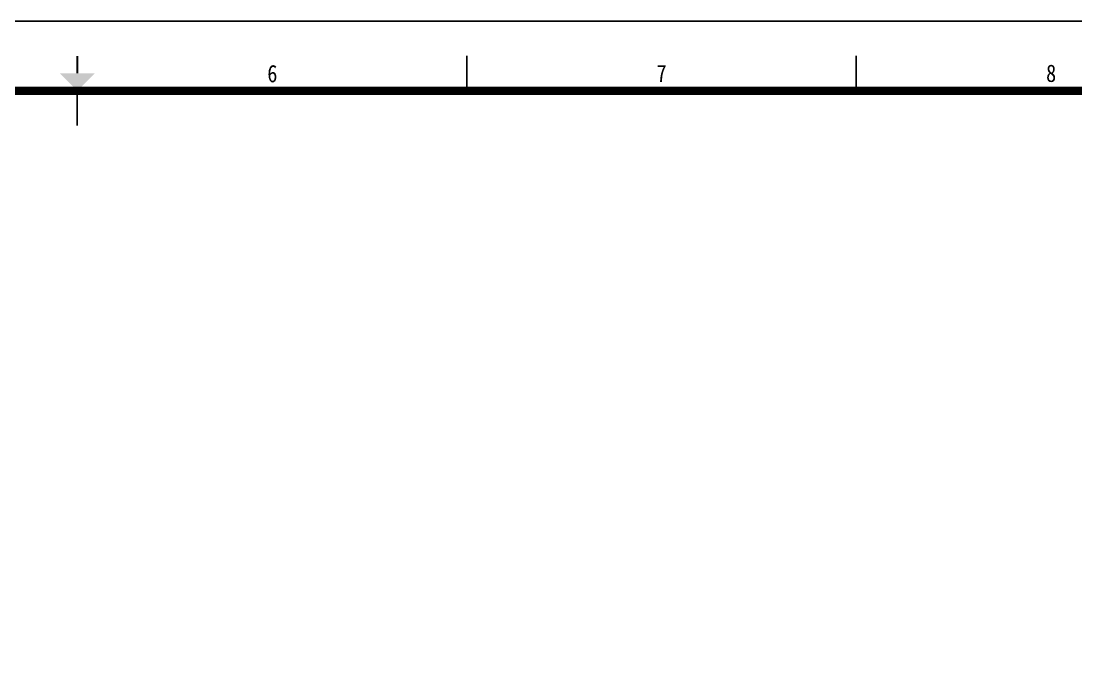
# Model space of a CAD drawing. Extents: x 94328 to 153134, y 57446 to 99026.
# Drawn here: x 123677 to 138661, y 89894 to 99026 of the extents above; entities that cross this region are included whole.
import ezdxf
from ezdxf.enums import TextEntityAlignment as Align

# ---------------------------------------------------------------- set-up
doc = ezdxf.new("R2010")
doc.units = 0
doc.header["$LTSCALE"] = 1000
doc.header["$MEASUREMENT"] = 0
doc.layers.add('图框', color=3, linetype='CONTINUOUS')
doc.styles.add('TKZ1', font='SIMHEI.TTF', dxfattribs={"width": 0.7})

# ---------------------------------------------------------------- blocks, each defined once
blk = doc.blocks.new('hjghjgjg')
at = {"layer": '图框'}
for p, q in [((-31503, 0), (31503, 0)), ((6725, -530), (6725, -1061)), ((12654, -530), (12654, -1061)), ((796, -1061), (796, -1591))]:
    blk.add_line(p, q, dxfattribs=at)
at = {"layer": '图框', "const_width": 31.8}
blk.add_lwpolyline([(796, -796), (796, -530)], dxfattribs=at)
at = {"layer": '图框', "const_width": 127}
blk.add_lwpolyline([(30443, -1061), (-28851, -1061), (-28851, -43489), (30443, -43489)], close=True, dxfattribs=at)
at = {"layer": '图框'}
blk.add_solid([(530, -796), (1061, -796), (796, -1061)], dxfattribs=at)
at = {"layer": '图框', "style": 'TKZ1', "width": 0.85}
for s, p in [('6', (3766, -801)), ('7', (9690, -796)), ('8', (15619, -796))]:
    blk.add_text(s, height=265, dxfattribs=at).set_placement(p, align=Align.MIDDLE)

msp = doc.modelspace()

# ---------------------------------------------------------------- block references
at = {"layer": '图框', "xscale": 0.9333333333488554, "yscale": 0.9333333333488554, "zscale": 0.9333333333341824}
msp.add_blockref('hjghjgjg', (123731, 99026), dxfattribs=at)

doc.saveas('drawing.dxf')
